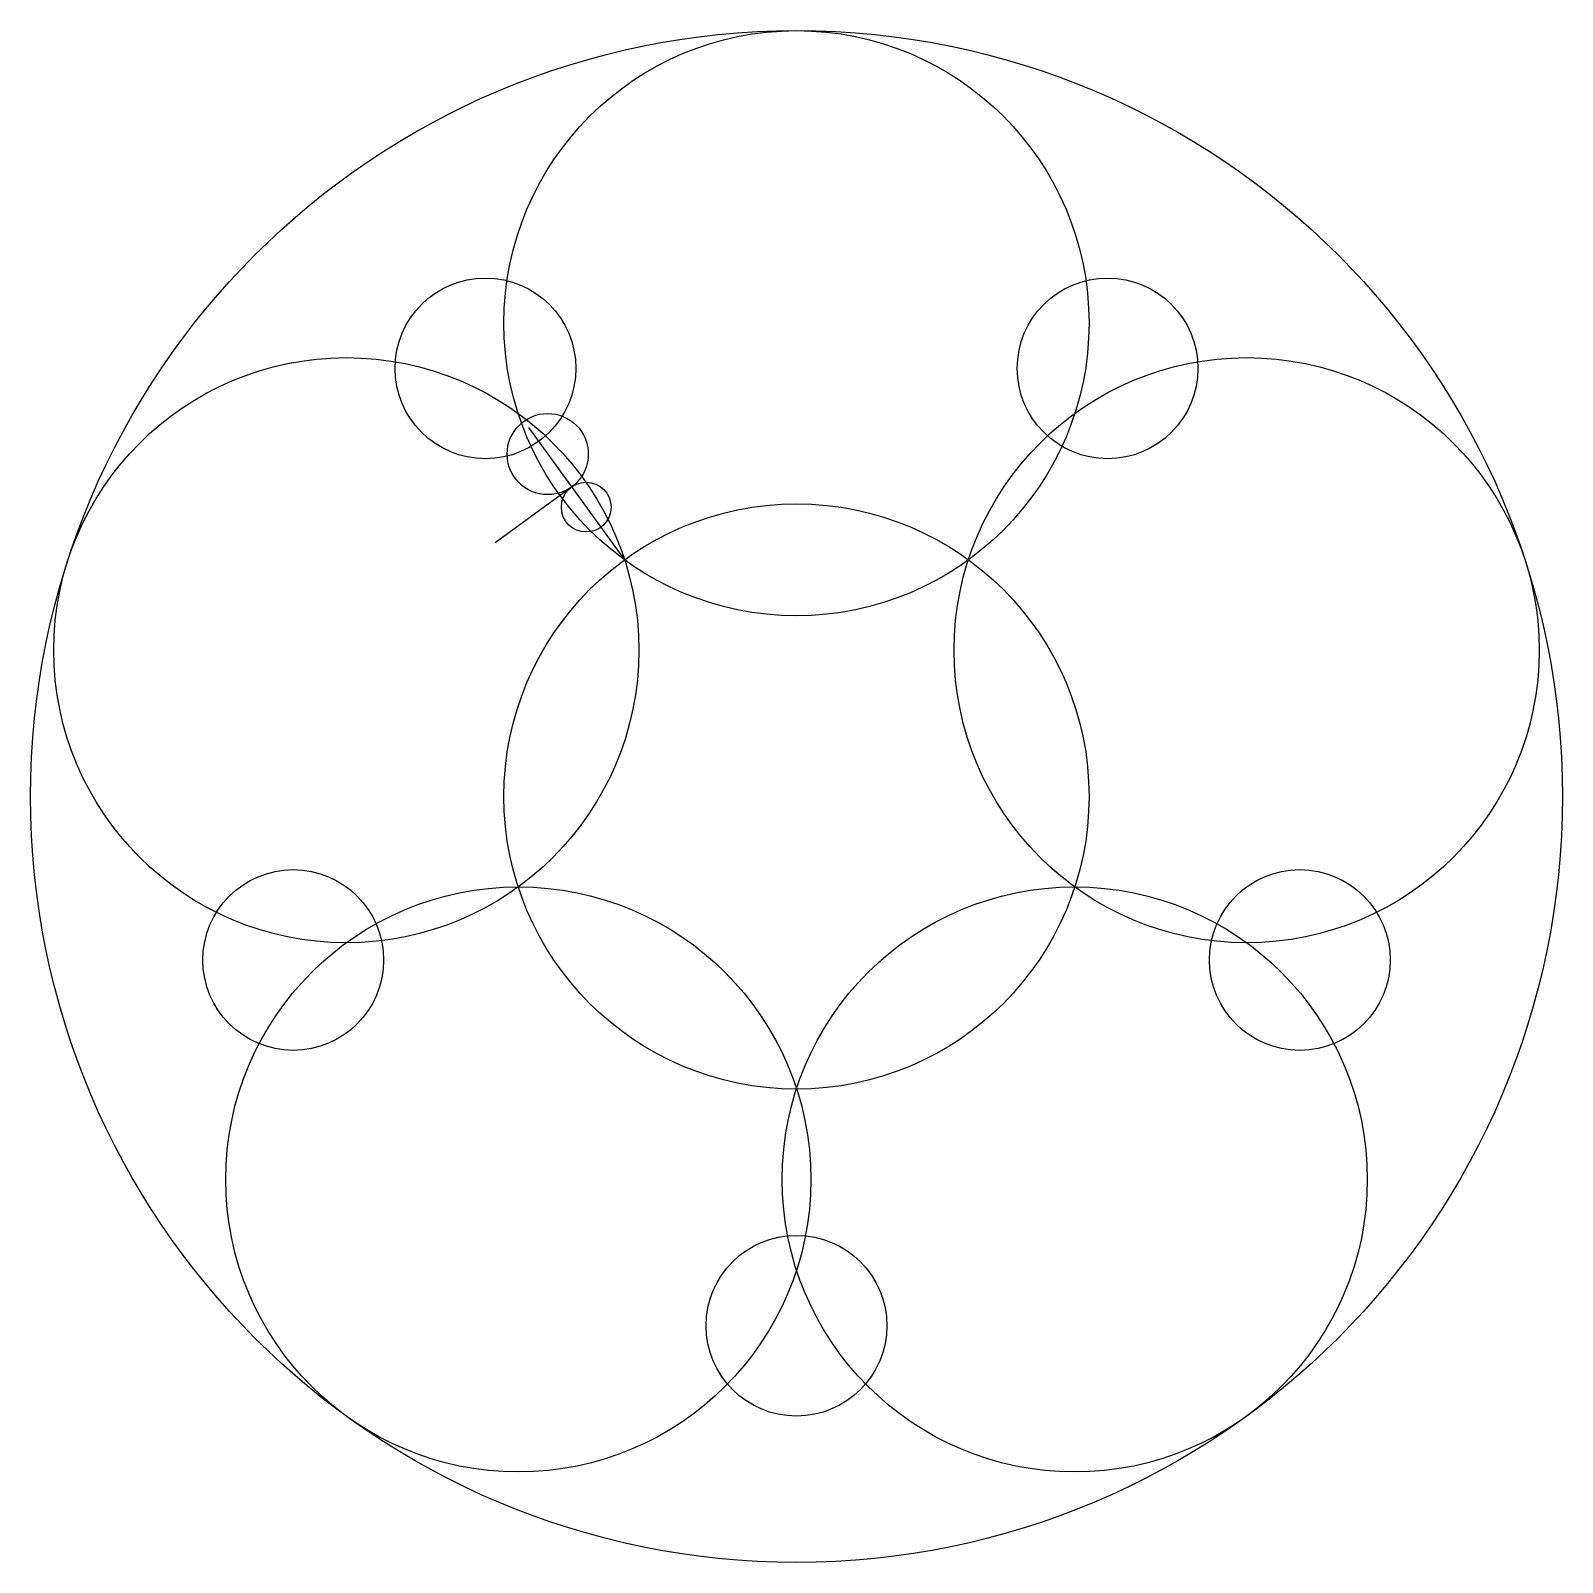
# Model space of a CAD drawing. Header units: inches. Extents: x -578 to 126, y -85 to 118.
# Drawn here: x -73.9 to 126.1, y -82.4 to 117.6 of the extents above; entities that cross this region are included whole.
import ezdxf

# ---------------------------------------------------------------- set-up
doc = ezdxf.new("R2010")
doc.units = ezdxf.units.IN
doc.header["$MEASUREMENT"] = 0
doc.layers.add('construction', color=4, linetype='Continuous')

msp = doc.modelspace()

# ---------------------------------------------------------------- linework, layer by layer
at = {"layer": 'construction'}
for p, q in [((-8.93, 65.82), (3.62, 48.54)), ((-13.27, 50.81), (-3.29, 58.06))]:
    msp.add_line(p, q, dxfattribs=at)
for centre, radius in [((26.07, 17.64), 100), ((26.07, 79.44), 38.2), ((-14.54, 73.54), 11.8), ((66.69, 73.54), 11.8), ((-32.71, 36.74), 38.2), ((84.85, 36.74), 38.2), ((-6.41, 62.35), 5.3), ((-1.38, 55.43), 3.25), ((26.07, 17.64), 38.2), ((-39.64, -3.71), 11.8), ((91.79, -3.71), 11.8), ((-10.25, -32.36), 38.2), ((62.4, -32.36), 38.2), ((26.07, -51.46), 11.8)]:
    msp.add_circle(centre, radius, dxfattribs=at)

doc.saveas('drawing.dxf')
